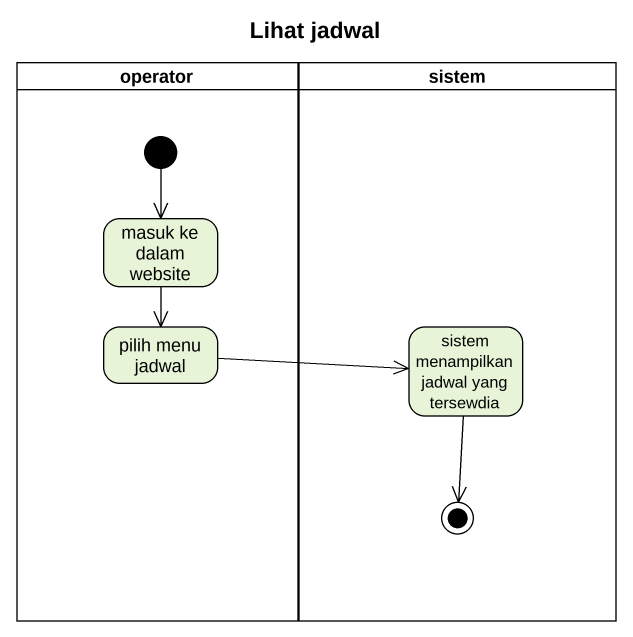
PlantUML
@startuml
title Lihat jadwal
hide empty description
state operator <<partition>> {
  state "masuk ke dalam website" as masuk_ke_dalam_website
  state "pilih menu jadwal" as pilih_menu_jadwal
  [*] --> masuk_ke_dalam_website
}
state sistem <<partition>> {
  state "sistem menampilkan jadwal yang tersewdia" as sistem_menampilkan_jadwal
  sistem_menampilkan_jadwal --> [*]
}
masuk_ke_dalam_website --> pilih_menu_jadwal
pilih_menu_jadwal -right-> sistem_menampilkan_jadwal
@enduml
